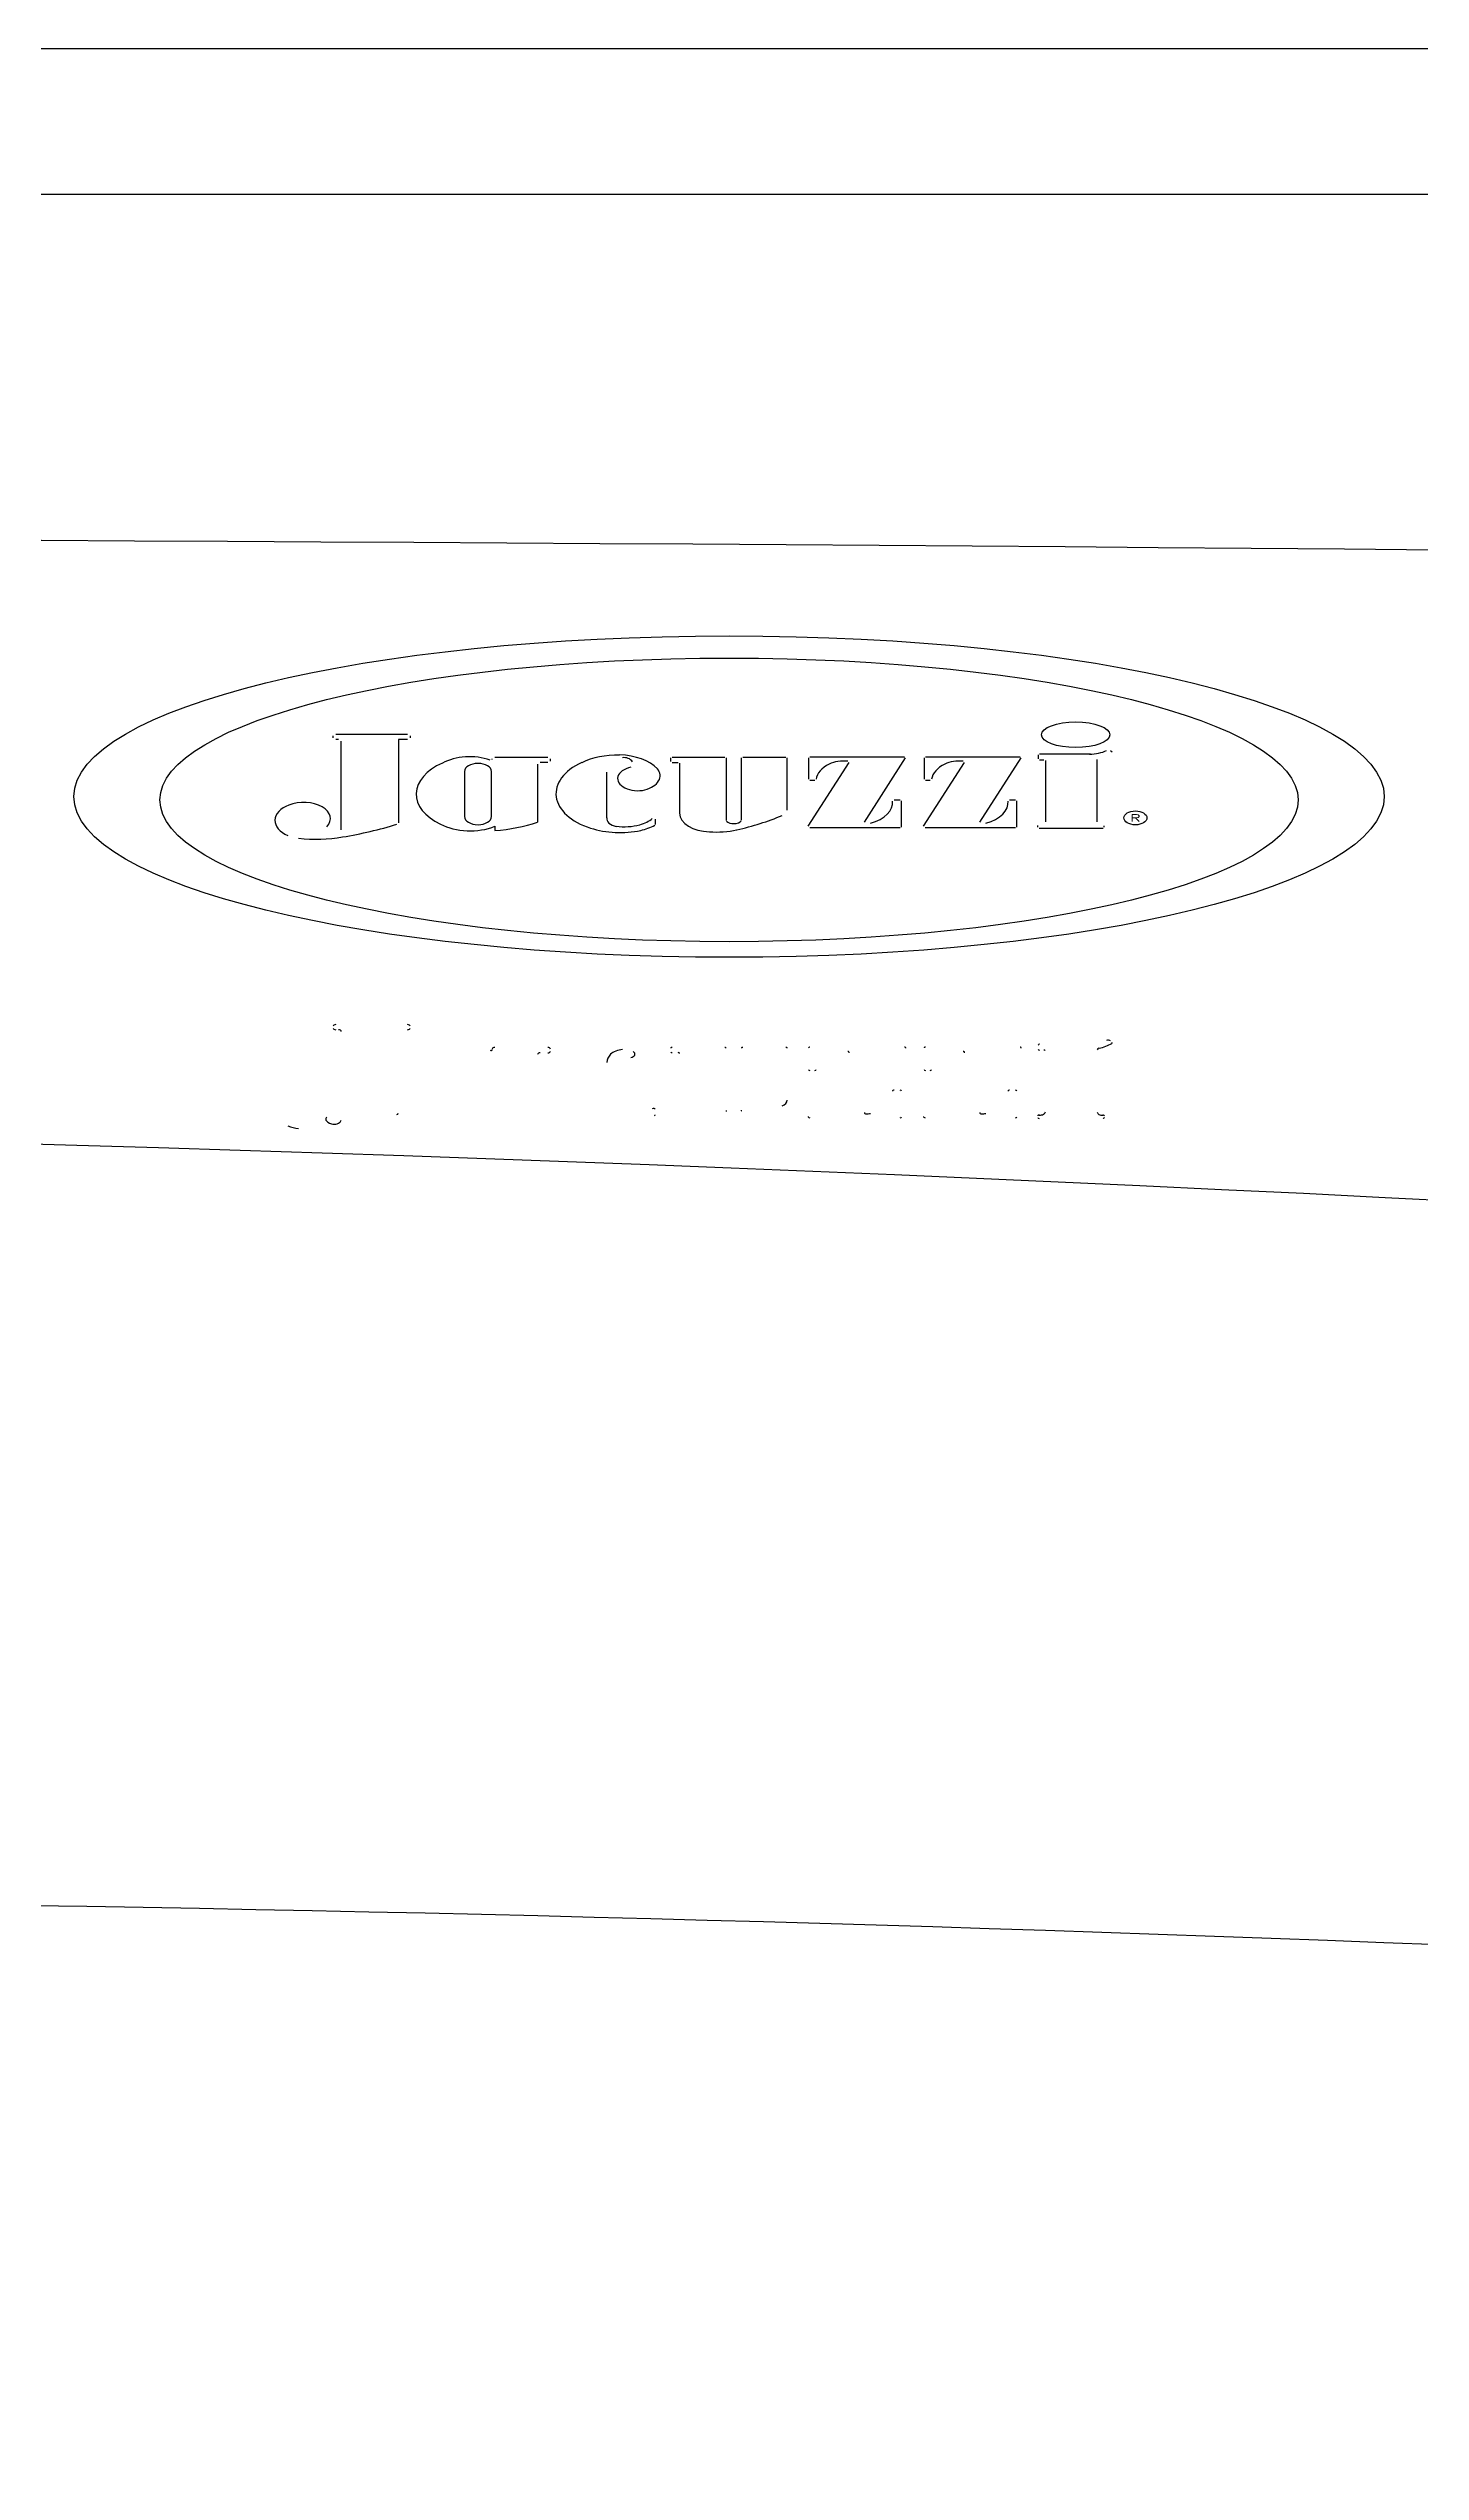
# Model space of a CAD drawing. Header units: millimetres. Extents: x -1245.62 to -1243.8, y 2261.31 to 2262.37.
# Drawn here: x -1244.6041 to -1244.5095, y 2262.2069 to 2262.3739 of the extents above; entities that cross this region are included whole.
import ezdxf
from ezdxf.enums import TextEntityAlignment as Align

# ---------------------------------------------------------------- set-up
doc = ezdxf.new("R2010")
doc.units = ezdxf.units.MM
doc.layers.add('jacuzzi', color=1, linetype='Continuous')
doc.styles.add('ROMANS', font='romans', dxfattribs={"height": 4})

msp = doc.modelspace()

# ---------------------------------------------------------------- hatches: boundary and pattern name
at = {"layer": 'jacuzzi'}
h = msp.add_hatch(dxfattribs=at)
h.set_pattern_fill('DOTS', color=256, scale=0.441452, style=0)
h.set_pattern_definition([(0, (-1240.574514, 2260.58889), (0.01379538, 0.02759076), [0, -0.02759076])])
edge = h.paths.add_edge_path()
edge.add_arc((-1244.52557, 2269.1228), 7.44118, 265.615176, 270.433514)
edge.add_arc((-1244.46947, 2261.7019), 0.02007, 270.5947, 354.181)
edge.add_arc((-1244.38413, 2261.6932), 0.06572, 9.492, 174.181, ccw=False)
edge.add_arc((-1244.29953, 2261.70735), 0.02007, 189.492, 273.0783)
edge.add_arc((-1244.41793, 2262.92225), 1.2407, 275.52618, 284.32933)
edge.add_arc((-1244.11506, 2261.74995), 0.0301, 278.0155, 332.7933)
edge.add_arc((-1244.49231, 2261.94396), 0.45432, 332.785, 387.215)
edge.add_arc((-1244.11506, 2262.13797), 0.0301, 27.2067, 81.9845)
edge.add_arc((-1244.67207, 2258.0991), 4.1072, 82.14653, 95.90312)
edge.add_arc((-1245.09132, 2262.15459), 0.0301, 96.0248, 158.1722)
edge.add_arc((-1244.56564, 2261.94396), 0.59641, 158.16585, 201.83415)
edge.add_arc((-1245.09132, 2261.73334), 0.0301, 201.8278, 263.9752)

# ---------------------------------------------------------------- linework, layer by layer
for p, q in [((-1245.60015, 2262.36385), (-1243.81426, 2262.36385)), ((-1244.58449, 2262.32637), (-1244.58449, 2262.32651)), ((-1244.5843, 2262.32662), (-1244.57936, 2262.32662)), ((-1244.58411, 2262.32626), (-1244.5843, 2262.32626)), ((-1244.58393, 2262.32003), (-1244.58393, 2262.32615)), ((-1244.57999, 2262.32626), (-1244.57999, 2262.32051)), ((-1244.57936, 2262.32626), (-1244.57999, 2262.32626)), ((-1244.57917, 2262.32651), (-1244.57917, 2262.32637)), ((-1244.57352, 2262.32489), (-1244.57352, 2262.32493)), ((-1244.57334, 2262.32504), (-1244.5697, 2262.32504)), ((-1244.5704, 2262.32456), (-1244.5704, 2262.32057)), ((-1244.5697, 2262.32467), (-1244.57021, 2262.32467)), ((-1244.56952, 2262.32493), (-1244.56952, 2262.32478)), ((-1244.56122, 2262.32474), (-1244.56122, 2262.32499)), ((-1244.56113, 2262.32504), (-1244.5575, 2262.32504)), ((-1244.56113, 2262.32468), (-1244.5607, 2262.32468)), ((-1244.56061, 2262.32463), (-1244.56061, 2262.32119)), ((-1244.55741, 2262.32499), (-1244.55741, 2262.32069)), ((-1244.55635, 2262.32071), (-1244.55635, 2262.32499)), ((-1244.55625, 2262.32504), (-1244.55329, 2262.32504)), ((-1244.5532, 2262.3214), (-1244.5532, 2262.32499)), ((-1244.55175, 2262.32029), (-1244.54893, 2262.32467)), ((-1244.55172, 2262.32501), (-1244.55172, 2262.32352)), ((-1244.55163, 2262.32506), (-1244.54511, 2262.32506)), ((-1244.54787, 2262.32056), (-1244.54503, 2262.32499)), ((-1244.54379, 2262.32029), (-1244.54098, 2262.32467)), ((-1244.54376, 2262.32501), (-1244.54376, 2262.32352)), ((-1244.54367, 2262.32506), (-1244.53715, 2262.32506)), ((-1244.53991, 2262.32056), (-1244.53707, 2262.32499)), ((-1244.53589, 2262.32521), (-1244.53589, 2262.32492)), ((-1244.5323, 2262.32526), (-1244.5358, 2262.32526)), ((-1244.5358, 2262.32486), (-1244.5355, 2262.32486)), ((-1244.5354, 2262.32481), (-1244.5354, 2262.3206)), ((-1244.53183, 2262.32059), (-1244.53183, 2262.32488)), ((-1244.53081, 2262.32538), (-1244.53091, 2262.32548)), ((-1244.57543, 2262.32406), (-1244.57543, 2262.32095)), ((-1244.57357, 2262.32095), (-1244.57357, 2262.32406)), ((-1244.56562, 2262.32087), (-1244.56562, 2262.32401)), ((-1244.55163, 2262.32347), (-1244.55129, 2262.32347)), ((-1244.54367, 2262.32347), (-1244.54334, 2262.32347)), ((-1244.54582, 2262.3221), (-1244.54541, 2262.3221)), ((-1244.54531, 2262.32022), (-1244.54531, 2262.32204)), ((-1244.53787, 2262.3221), (-1244.53745, 2262.3221)), ((-1244.53736, 2262.32022), (-1244.53736, 2262.32204)), ((-1244.57334, 2262.32028), (-1244.57334, 2262.31999)), ((-1244.56228, 2262.3204), (-1244.56228, 2262.32078)), ((-1244.55164, 2262.3202), (-1244.54541, 2262.3202)), ((-1244.54368, 2262.3202), (-1244.53745, 2262.3202)), ((-1244.53592, 2262.32021), (-1244.53592, 2262.32033)), ((-1244.53583, 2262.32015), (-1244.53143, 2262.32015)), ((-1244.53134, 2262.32021), (-1244.53134, 2262.32032))]:
    msp.add_line(p, q, dxfattribs=at)
at = {"layer": 'jacuzzi', "color": 3}
msp.add_lwpolyline([(-1245.6172, 2261.4709), (-1245.6172, 2262.36686, -0.414214), (-1245.61018, 2262.37388), (-1243.80423, 2262.37388, -0.414214), (-1243.7972, 2262.36686), (-1243.7972, 2261.4709, -0.414214), (-1243.80423, 2261.46388), (-1245.61018, 2261.46388, -0.414214)], format="xyb", close=True, dxfattribs=at)
at = {"layer": 'jacuzzi'}
for centre, radius, start, end in [((-1244.7072, 2239.97916), 22.36104, 87.896413, 92.103587), ((-1244.72739, 2258.02699), 4.27313, 79.916, 99.29608), ((-1244.67207, 2258.09912), 4.14732, 82.14493, 95.90432)]:
    msp.add_arc(centre, radius, start, end, dxfattribs=at)
for centre, major_axis, ratio, start_param, end_param in [((-1244.5572, 2262.32233), (0.04515, 0), 0.245266, 3.141593, 9.424778), ((-1244.5572, 2262.3221), (0.03922, 0), 0.249134, 3.141593, 9.424778), ((-1244.53331, 2262.32659), (0.00236, 0), 0.373082, 3.141593, 9.424778), ((-1244.57434, 2262.3225), (-0.00442, 0), 0.6, -0.937184, 0.898594), ((-1244.57507, 2262.32339), (0.0028, 0), 0.6, 1.045855, 2.308653), ((-1244.5745, 2262.32406), (-0.000929, 0), 0.6, 3.141593, 6.283185), ((-1244.56466, 2262.32253), (-0.00447, 0), 0.6, -0.922732, 1.086766), ((-1244.56485, 2262.3228), (0.00399, 0), 0.6, 1.546355, 2.250649), ((-1244.56349, 2262.32357), (-0.00139, 0), 0.6, -1.216786, 1.932678), ((-1244.56489, 2262.3233), (0.00317, 0), 0.6, 0.515347, 1.527196), ((-1244.56442, 2262.3243), (0.000503, 0.000503), 1, 6.131732, 7.251729), ((-1244.54864, 2262.32339), (0.00257, 0), 0.6, 2.271674, 3.055353), ((-1244.54929, 2262.32382), (0.0016, 0), 0.6, 1.402153, 2.251559), ((-1244.54068, 2262.32339), (0.00257, 0), 0.6, 2.271674, 3.055353), ((-1244.54133, 2262.32382), (0.0016, 0), 0.6, 1.402153, 2.251559), ((-1244.53233, 2262.32634), (0.0018, 0), 0.6, 4.695883, 5.400529), ((-1244.56374, 2262.32377), (0.00179, 0), 0.6, -1.145048, 0.452166), ((-1244.58638, 2262.32068), (0.00212, 0), 0.6, 2.146411, 4.098188), ((-1244.58652, 2262.32082), (-0.00185, 0), 0.6, 2.607316, 5.292495), ((-1244.55846, 2262.32119), (0.00215, 0), 0.6, 3.141593, 4.676143), ((-1244.56165, 2262.32795), (-0.0141, 0), 0.6, 1.931467, 2.183032), ((-1244.54856, 2262.32192), (0.00263, 0), 0.6, -1.137474, 0.065925), ((-1244.5406, 2262.32192), (0.00263, 0), 0.6, -1.137474, 0.065925), ((-1244.58568, 2262.32356), (0.00694, 0), 0.6, 4.540917, 4.98149), ((-1244.58932, 2262.33136), (-0.02044, 0), 0.6, 1.842377, 2.03932), ((-1244.57506, 2262.3218), (0.00306, 0), 0.6, 3.98633, 5.309824), ((-1244.5745, 2262.32095), (0.000929, 0), 0.6, 3.141593, 6.283185), ((-1244.57416, 2262.32447), (0.00751, 0), 0.6, -1.461085, -1.045693), ((-1244.56471, 2262.32242), (0.00428, 0), 0.6, 4.218153, 5.049993), ((-1244.5647, 2262.32081), (-0.00093, 0), 0.6, -0.103771, 1.266042), ((-1244.56445, 2262.32185), (0.00267, 0), 0.6, 4.513023, 5.135102), ((-1244.56429, 2262.32158), (-0.0022, 0), 0.6, 2.011847, 2.528256), ((-1244.56527, 2262.32254), (-0.00469, 0), 0.6, 2.007182, 2.249886), ((-1244.55811, 2262.32242), (0.00422, 0), 0.6, 4.608953, 5.058839), ((-1244.55688, 2262.32081), (0.000578, 0), 0.6, 3.680247, 5.834002), ((-1244.5843, 2262.30651), (0.000183, 0), 0.6, 1.570796, 3.141593), ((-1244.5843, 2262.30637), (0.000183, 0), 0.6, 3.141593, 4.712389), ((-1244.58411, 2262.30615), (0.000183, 0), 0.6, 6.283185, 7.853982), ((-1244.57936, 2262.30651), (0.000183, 0), 0.6, 6.283185, 7.853982), ((-1244.57936, 2262.30637), (0.000183, 0), 0.6, 4.712389, 6.283185), ((-1244.57361, 2262.30489), (-0.0000916, 0), 0.6, 0.898065, 3.141593), ((-1244.57334, 2262.30493), (-0.000183, 0), 0.6, 4.712389, 6.283185), ((-1244.57021, 2262.30456), (-0.000183, 0), 0.6, 4.712389, 6.283185), ((-1244.5697, 2262.30493), (-0.000183, 0), 0.6, 3.141593, 4.712389), ((-1244.5697, 2262.30478), (-0.000183, 0), 0.6, 1.570796, 3.141593), ((-1244.56365, 2262.30399), (-0.00197, 0), 0.6, 5.767219, 6.265949), ((-1244.56439, 2262.3042), (-0.00116, 0), 0.6, 4.836517, 5.711461), ((-1244.56411, 2262.30458), (-0.00042, 0), 0.6, 1.902924, 3.911061), ((-1244.56113, 2262.30499), (0.0000916, 0), 0.6, 1.570796, 3.141593), ((-1244.56113, 2262.30474), (-0.0000916, 0), 0.6, 0, 1.570796), ((-1244.5607, 2262.30463), (0.0000916, 0), 0.6, 6.283185, 7.853982), ((-1244.5575, 2262.30499), (0.0000916, 0), 0.6, 6.283185, 7.853982), ((-1244.55625, 2262.30499), (0.0000916, 0), 0.6, 1.570796, 3.141593), ((-1244.55329, 2262.30499), (0.0000916, 0), 0.6, 6.283185, 7.853982), ((-1244.55163, 2262.30501), (0.0000916, 0), 0.6, 1.570796, 3.141593), ((-1244.54904, 2262.3047), (-0.000114, 0), 0.6, 2.773844, 4.543746), ((-1244.54511, 2262.30501), (0.0000916, 0), 0.6, 5.915437, 7.853982), ((-1244.54367, 2262.30501), (0.0000916, 0), 0.6, 1.570796, 3.141593), ((-1244.54108, 2262.3047), (0.000114, 0), 0.6, 5.915437, 7.685338), ((-1244.53715, 2262.30501), (0.0000916, 0), 0.6, 5.915437, 7.853982), ((-1244.5358, 2262.30521), (0.0000916, 0), 0.6, 1.570796, 3.141593), ((-1244.5358, 2262.30492), (-0.0000916, 0), 0.6, 0, 1.570796), ((-1244.5355, 2262.30481), (0.0000916, 0), 0.6, 0, 1.570796), ((-1244.53164, 2262.30488), (0.000183, 0), 0.6, 1.941329, 3.141593), ((-1244.53275, 2262.3066), (-0.00289, 0), 0.6, 1.941329, 2.303145), ((-1244.53107, 2262.30543), (-0.000183, 0), 0.6, 3.703106, 5.400529), ((-1244.53089, 2262.30535), (-0.0000916, 0), 0.6, 2.303145, 3.703106), ((-1244.55163, 2262.30352), (0.0000916, 0), 0.6, 3.141593, 4.712389), ((-1244.55129, 2262.30352), (0.0000916, 0), 0.6, 4.712389, 6.196946), ((-1244.54367, 2262.30352), (0.0000916, 0), 0.6, 3.141593, 4.712389), ((-1244.54334, 2262.30352), (0.0000916, 0), 0.6, 4.712389, 6.196946), ((-1244.55393, 2262.3014), (-0.000733, 0), 0.6, 2.132257, 3.141593), ((-1244.54582, 2262.30203), (0.000114, 0), 0.6, 1.570796, 3.207517), ((-1244.54541, 2262.30204), (-0.0000916, 0), 0.6, 3.141593, 4.712389), ((-1244.53787, 2262.30203), (-0.000114, 0), 0.6, 4.712389, 6.34911), ((-1244.53745, 2262.30204), (-0.0000916, 0), 0.6, 3.141593, 4.712389), ((-1244.58655, 2262.30054), (0.00183, 0), 0.6, 4.098188, 4.540917), ((-1244.58454, 2262.30011), (0.000456, 0), 0.6, 2.607316, 3.416921), ((-1244.58434, 2262.30015), (-0.000666, 0), 0.6, 0.275329, 1.154156), ((-1244.58442, 2262.30003), (0.000456, 0), 0.6, 4.295748, 5.18717), ((-1244.58449, 2262.30011), (0.000607, 0), 0.6, 5.18717, 5.524472), ((-1244.58449, 2262.30008), (0.000569, 0), 0.6, 5.588892, 6.128624), ((-1244.58018, 2262.30051), (0.000183, 0), 0.6, 5.215448, 6.283185), ((-1244.5624, 2262.30078), (0.000114, 0), 0.6, 6.283185, 8.811441), ((-1244.5624, 2262.3004), (0.000114, 0), 0.6, 5.395357, 6.283185), ((-1244.55722, 2262.30069), (0.000183, 0), 0.6, 3.141593, 3.680247), ((-1244.55653, 2262.30071), (-0.000183, 0), 0.6, 2.692409, 3.141593), ((-1244.55164, 2262.30027), (-0.000114, 0), 0.6, 5.915437, 7.853982), ((-1244.54776, 2262.30053), (0.000114, 0), 0.6, 2.773844, 4.783499), ((-1244.54793, 2262.30193), (0.00244, 0), 0.6, 4.783499, 4.908246), ((-1244.54541, 2262.30025), (0.0000916, 0), 0.6, 4.712389, 6.283185), ((-1244.54368, 2262.30027), (-0.000114, 0), 0.6, 5.915437, 7.853982), ((-1244.53981, 2262.30053), (-0.000114, 0), 0.6, 5.915437, 7.925092), ((-1244.53997, 2262.30193), (-0.00244, 0), 0.6, 1.641907, 1.766654), ((-1244.53745, 2262.30025), (0.0000916, 0), 0.6, 4.712389, 6.283185), ((-1244.53583, 2262.30033), (-0.0000916, 0), 0.6, 4.575771, 6.283185), ((-1244.53583, 2262.30021), (-0.0000916, 0), 0.6, 0, 1.570796), ((-1244.53577, 2262.3006), (0.000366, 0), 0.6, 4.575771, 6.283185), ((-1244.53146, 2262.30059), (-0.000366, 0), 0.6, 0, 1.633823), ((-1244.53143, 2262.30032), (-0.0000916, 0), 0.6, 3.141593, 4.775415), ((-1244.53143, 2262.30021), (-0.0000916, 0), 0.6, 1.570796, 3.141593)]:
    msp.add_ellipse(centre, major_axis=major_axis, ratio=ratio, start_param=start_param, end_param=end_param, dxfattribs=at)
msp.add_ellipse((-1244.5292, 2262.32086), major_axis=(-0.000797, 0), ratio=0.6, dxfattribs=at)

# ---------------------------------------------------------------- texts
at = {"layer": 'jacuzzi', "style": 'ROMANS', "width": 1.666667}
msp.add_text('R', height=0.000479, dxfattribs=at).set_placement((-1244.5292, 2262.32086), align=Align.MIDDLE_CENTER)

doc.saveas('drawing.dxf')
